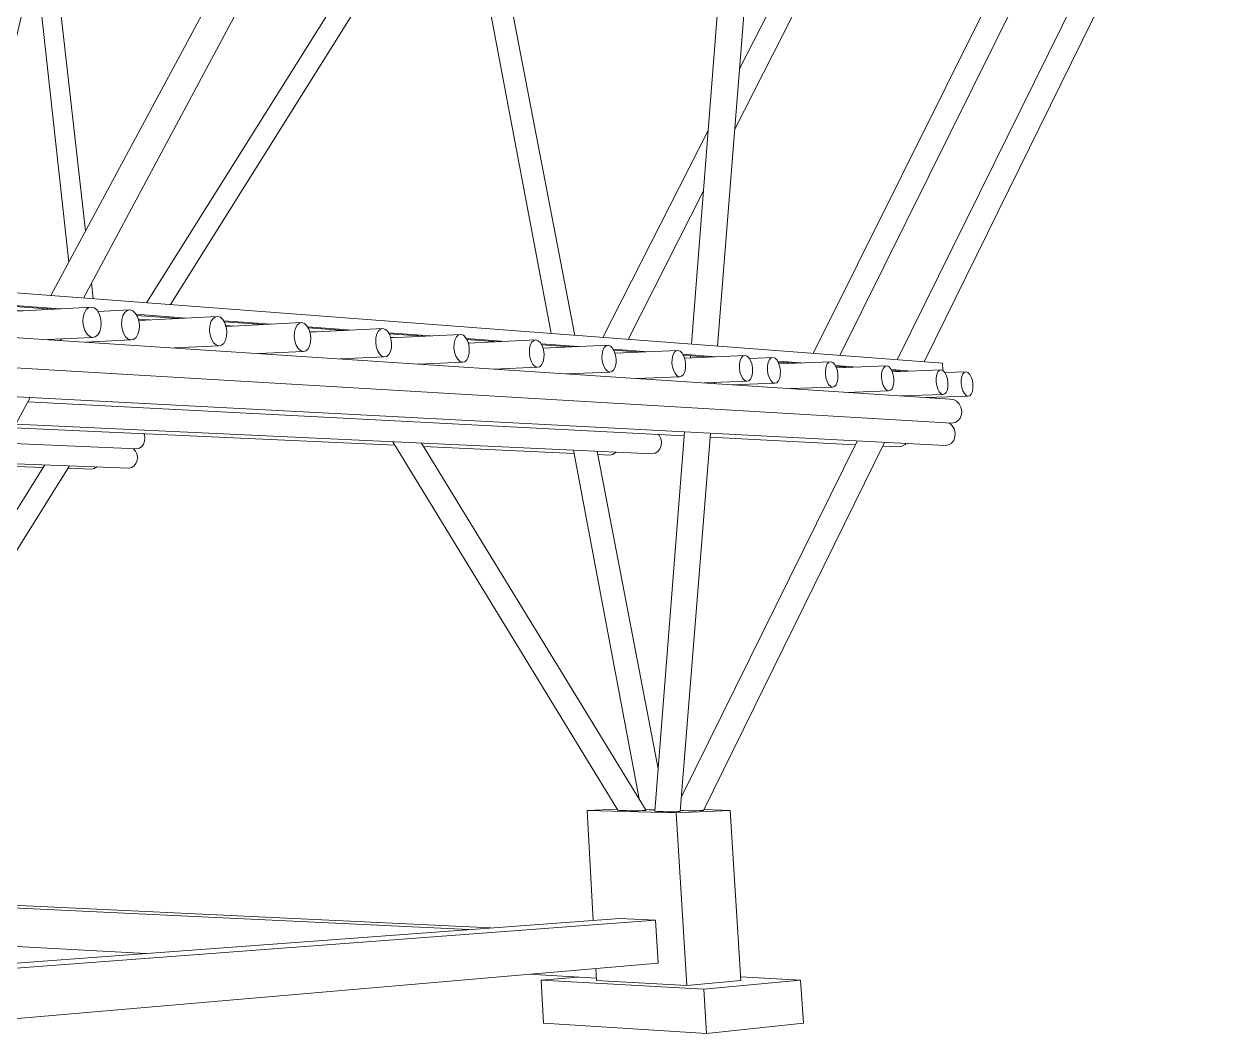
# Model space of a CAD drawing. Header units: millimetres. Extents: x -71878 to 121433, y -67383 to 83273.
# Drawn here: x -17991 to 8173, y 33404 to 55345 of the extents above; entities that cross this region are included whole.
import ezdxf

# ---------------------------------------------------------------- set-up
doc = ezdxf.new("R2010")
doc.units = ezdxf.units.MM
doc.header["$MEASUREMENT"] = 0
for name, color, linetype in [('COLUMNAS', 7, 'Continuous'), ('ENTIRADO', 7, 'Continuous'), ('Losas', 7, 'Continuous'), ('Vigas', 7, 'Continuous'), ('VIGAS DE CIMENTACION', 7, 'Continuous')]:
    doc.layers.add(name, color=color, linetype=linetype)
for name, color, linetype, lineweight in [('COLUMNAS_Pluma_Nº__1', 7, 'Continuous', 0), ('ENTIRADO_Pluma_Nº__21', 7, 'Continuous', 5), ('Losas_Pluma_Nº__1', 7, 'Continuous', 0), ('VIGAS DE CIMENTACION_Pluma_Nº__21', 7, 'Continuous', 5), ('Vigas_Pluma_Nº__21', 7, 'Continuous', 5)]:
    doc.layers.add(name, color=color, linetype=linetype, lineweight=lineweight)

# ---------------------------------------------------------------- blocks, each defined once
blk = doc.blocks.new('Elem Sección_3_3')
at = {"layer": 'COLUMNAS_Pluma_Nº__1', "linetype": 'Continuous'}
for p, q in [((30159, 9825), (30988, 11372)), ((21622, -4780), (29563, 9987)), ((22401, -4647), (29899, 9340)), ((22011, -5375), (22030, -5339)), ((13899, -20508), (21709, -5938)), ((20818, -6274), (20904, -6115)), ((13193, -20455), (20605, -6670)), ((13027, -20762), (13040, -20738)), ((13404, -21431), (13423, -21396)), ((6680, -32565), (12024, -22627)), ((7436, -32565), (12743, -22665)), ((6680, -32565), (6705, -32569)), ((6705, -32569), (6765, -32573)), ((6765, -32573), (6854, -32576)), ((6854, -32576), (6963, -32578)), ((6963, -32578), (7081, -32579)), ((7081, -32579), (7197, -32578)), ((7197, -32578), (7299, -32576)), ((7299, -32576), (7378, -32573)), ((7378, -32573), (7425, -32569)), ((7425, -32569), (7436, -32565))]:
    blk.add_line(p, q, dxfattribs=at)
blk = doc.blocks.new('Elem Sección_7_3')
at = {"layer": 'Vigas_Pluma_Nº__21', "linetype": 'Continuous'}
for p, q in [((5476, -20935), (5556, -20913)), ((5556, -20913), (32703, -22704)), ((5556, -20913), (5636, -20925)), ((5636, -20925), (5709, -20971)), ((5302, -21280), (5313, -21170)), ((5313, -21170), (5349, -21070)), ((5349, -21070), (5405, -20989)), ((5405, -20989), (5476, -20935)), ((5709, -20971), (5768, -21046)), ((5768, -21046), (5806, -21143)), ((5806, -21143), (5820, -21251)), ((5316, -21388), (5302, -21280)), ((5354, -21484), (5316, -21388)), ((5809, -21361), (5773, -21462)), ((5820, -21251), (5809, -21361)), ((5412, -21559), (5354, -21484)), ((5447, -21582), (5412, -21559)), ((5565, -21619), (5487, -21606)), ((5645, -21597), (5565, -21619)), ((5565, -21619), (32742, -23227)), ((5717, -21543), (5645, -21597)), ((5773, -21462), (5717, -21543)), ((32703, -22704), (32777, -22714)), ((32777, -22714), (32845, -22749)), ((32845, -22749), (32902, -22805)), ((32902, -22805), (32941, -22877)), ((32941, -22877), (32958, -22958)), ((32958, -22958), (32953, -23039)), ((32814, -23212), (32742, -23227)), ((32877, -23173), (32814, -23212)), ((32925, -23113), (32877, -23173)), ((32953, -23039), (32925, -23113))]:
    blk.add_line(p, q, dxfattribs=at)
blk = doc.blocks.new('Elem Sección_11_3')
at = {"layer": 'Vigas_Pluma_Nº__21', "linetype": 'Continuous'}
for p, q in [((15213, -23453), (15222, -23473)), ((15222, -23473), (15234, -23544)), ((15234, -23544), (15227, -23616)), ((12209, -23660), (15060, -23781)), ((15115, -23768), (15060, -23781)), ((15165, -23733), (15115, -23768)), ((15204, -23681), (15165, -23733)), ((15227, -23616), (15204, -23681))]:
    blk.add_line(p, q, dxfattribs=at)
blk = doc.blocks.new('Elem Sección_15_3')
at = {"layer": 'Vigas_Pluma_Nº__21', "linetype": 'Continuous'}
for p, q in [((13032, -24184), (11950, -24144)), ((14083, -24223), (13568, -24204)), ((14083, -24223), (14138, -24210)), ((14138, -24210), (14187, -24176)), ((14187, -24176), (14189, -24173))]:
    blk.add_line(p, q, dxfattribs=at)
blk = doc.blocks.new('Elem Sección_20_3')
at = {"layer": 'Vigas_Pluma_Nº__21', "linetype": 'Continuous'}
for p, q in [((26939, -23500), (12690, -22763)), ((30649, -23692), (27500, -23529)), ((31595, -23741), (31244, -23723)), ((31595, -23741), (31666, -23726)), ((31666, -23726), (31728, -23687)), ((31728, -23687), (31744, -23667))]:
    blk.add_line(p, q, dxfattribs=at)
blk = doc.blocks.new('Elem Sección_21_3')
at = {"layer": 'Vigas_Pluma_Nº__21', "linetype": 'Continuous'}
for p, q in [((26242, -23891), (12431, -23247)), ((26392, -23487), (26377, -23471)), ((26427, -23556), (26392, -23487)), ((26366, -23839), (26410, -23782)), ((26410, -23782), (26436, -23711)), ((26442, -23633), (26427, -23556)), ((26436, -23711), (26442, -23633)), ((26242, -23891), (26308, -23876)), ((26308, -23876), (26366, -23839))]:
    blk.add_line(p, q, dxfattribs=at)
blk = doc.blocks.new('Elem Sección_26_3')
at = {"layer": 'Vigas_Pluma_Nº__21', "linetype": 'Continuous'}
for p, q in [((14908, -20765), (14212, -20804)), ((14731, -20977), (14755, -20888)), ((14755, -20888), (14796, -20819)), ((14796, -20819), (14849, -20777)), ((14849, -20777), (14908, -20765)), ((14908, -20765), (14969, -20786)), ((14969, -20786), (15025, -20836)), ((15025, -20836), (15070, -20911)), ((15070, -20911), (15101, -21004)), ((14725, -21078), (14731, -20977)), ((14738, -21180), (14725, -21078)), ((14768, -21273), (14738, -21180)), ((15101, -21004), (15114, -21105)), ((15114, -21105), (15108, -21205)), ((14931, -21418), (13955, -21467)), ((14814, -21348), (14768, -21273)), ((14870, -21398), (14814, -21348)), ((14931, -21418), (14870, -21398)), ((14990, -21406), (14931, -21418)), ((15043, -21364), (14990, -21406)), ((15083, -21294), (15043, -21364)), ((15108, -21205), (15083, -21294)), ((-2707, -22298), (-4625, -22394))]:
    blk.add_line(p, q, dxfattribs=at)
blk = doc.blocks.new('Elem Sección_27_3')
at = {"layer": 'Vigas_Pluma_Nº__21', "linetype": 'Continuous'}
for p, q in [((14076, -20704), (12453, -20795)), ((13888, -21019), (13895, -20918)), ((13895, -20918), (13920, -20828)), ((13920, -20828), (13962, -20758)), ((13962, -20758), (14016, -20715)), ((14016, -20715), (14076, -20704)), ((14076, -20704), (14138, -20724)), ((14138, -20724), (14195, -20775)), ((14195, -20775), (14241, -20851)), ((14241, -20851), (14272, -20945)), ((13901, -21121), (13888, -21019)), ((13933, -21215), (13901, -21121)), ((14278, -21148), (14253, -21237)), ((14272, -20945), (14285, -21047)), ((14285, -21047), (14278, -21148)), ((14098, -21362), (13120, -21412)), ((13979, -21291), (13933, -21215)), ((14036, -21342), (13979, -21291)), ((14098, -21362), (14036, -21342)), ((14158, -21350), (14098, -21362)), ((14212, -21307), (14158, -21350)), ((14253, -21237), (14212, -21307))]:
    blk.add_line(p, q, dxfattribs=at)
blk = doc.blocks.new('Elem Sección_28_3')
at = {"layer": 'Vigas_Pluma_Nº__21', "linetype": 'Continuous'}
for p, q in [((28260, -21754), (26941, -21811)), ((28135, -22025), (28136, -21938)), ((28136, -21938), (28152, -21862)), ((28152, -21862), (28179, -21802)), ((28179, -21802), (28217, -21765)), ((28217, -21765), (28260, -21754)), ((28260, -21754), (28305, -21771)), ((28305, -21771), (28348, -21814)), ((28348, -21814), (28384, -21878)), ((28384, -21878), (28409, -21958)), ((28409, -21958), (28422, -22045)), ((28147, -22112), (28135, -22025)), ((28173, -22192), (28147, -22112)), ((28209, -22257), (28173, -22192)), ((28405, -22208), (28377, -22268)), ((28420, -22131), (28405, -22208)), ((28422, -22045), (28420, -22131)), ((28297, -22316), (27370, -22352)), ((28251, -22299), (28209, -22257)), ((28297, -22316), (28251, -22299)), ((28340, -22305), (28297, -22316)), ((28377, -22268), (28340, -22305))]:
    blk.add_line(p, q, dxfattribs=at)
blk = doc.blocks.new('Elem Sección_29_3')
at = {"layer": 'Vigas_Pluma_Nº__21', "linetype": 'Continuous'}
for p, q in [((28864, -21799), (28352, -21821)), ((28742, -21982), (28757, -21906)), ((28757, -21906), (28784, -21846)), ((28784, -21846), (28821, -21809)), ((28821, -21809), (28864, -21799)), ((28864, -21799), (28909, -21816)), ((28909, -21816), (28951, -21858)), ((28951, -21858), (28986, -21922)), ((28986, -21922), (29011, -22001)), ((28741, -22068), (28742, -21982)), ((28753, -22154), (28741, -22068)), ((28779, -22234), (28753, -22154)), ((28814, -22298), (28779, -22234)), ((29022, -22173), (29008, -22249)), ((29011, -22001), (29024, -22088)), ((29024, -22088), (29022, -22173)), ((28901, -22357), (27978, -22392)), ((28856, -22340), (28814, -22298)), ((28901, -22357), (28856, -22340)), ((28944, -22346), (28901, -22357)), ((28980, -22309), (28944, -22346)), ((29008, -22249), (28980, -22309))]:
    blk.add_line(p, q, dxfattribs=at)
blk = doc.blocks.new('Elem Sección_30_3')
at = {"layer": 'Vigas_Pluma_Nº__21', "linetype": 'Continuous'}
for p, q in [((33054, -22109), (32592, -22127)), ((32947, -22283), (32959, -22211)), ((32959, -22211), (32983, -22154)), ((32983, -22154), (33016, -22119)), ((33016, -22119), (33054, -22109)), ((33054, -22109), (33094, -22125)), ((33094, -22125), (33133, -22165)), ((33133, -22165), (33165, -22226)), ((33165, -22226), (33189, -22301)), ((32947, -22365), (32947, -22283)), ((32959, -22447), (32947, -22365)), ((32983, -22522), (32959, -22447)), ((33189, -22301), (33201, -22383)), ((33201, -22464), (33189, -22536)), ((33201, -22383), (33201, -22464)), ((33094, -22638), (32193, -22670)), ((33016, -22583), (32983, -22522)), ((33054, -22623), (33016, -22583)), ((33094, -22638), (33054, -22623)), ((33132, -22628), (33094, -22638)), ((33165, -22593), (33132, -22628)), ((33189, -22536), (33165, -22593))]:
    blk.add_line(p, q, dxfattribs=at)
blk = doc.blocks.new('Elem Sección_31_3')
at = {"layer": 'Vigas_Pluma_Nº__21', "linetype": 'Continuous'}
for p, q in [((32512, -22069), (31452, -22111)), ((32403, -22244), (32416, -22171)), ((32416, -22171), (32440, -22114)), ((32440, -22114), (32473, -22079)), ((32473, -22079), (32512, -22069)), ((32512, -22069), (32552, -22085)), ((32552, -22085), (32591, -22126)), ((32591, -22126), (32624, -22186)), ((32624, -22186), (32648, -22262)), ((32402, -22326), (32403, -22244)), ((32415, -22409), (32402, -22326)), ((32439, -22485), (32415, -22409)), ((32472, -22546), (32439, -22485)), ((32647, -22499), (32623, -22556)), ((32660, -22426), (32647, -22499)), ((32648, -22262), (32660, -22344)), ((32660, -22344), (32660, -22426)), ((32551, -22602), (31647, -22634)), ((32511, -22586), (32472, -22546)), ((32551, -22602), (32511, -22586)), ((32590, -22591), (32551, -22602)), ((32623, -22556), (32590, -22591))]:
    blk.add_line(p, q, dxfattribs=at)
blk = doc.blocks.new('Elem Sección_107_3')
at = {"layer": 'Vigas_Pluma_Nº__21', "linetype": 'Continuous'}
for p, q in [((28991, -21938), (30118, -21892)), ((30041, -21938), (30015, -21997)), ((30076, -21902), (30041, -21938)), ((30118, -21892), (30076, -21902)), ((30161, -21908), (30118, -21892)), ((30202, -21950), (30161, -21908)), ((30236, -22013), (30202, -21950)), ((30000, -22072), (29999, -22157)), ((29999, -22157), (30012, -22242)), ((30015, -21997), (30000, -22072)), ((30261, -22091), (30236, -22013)), ((30273, -22176), (30261, -22091)), ((30273, -22260), (30273, -22176)), ((29238, -22475), (30156, -22441)), ((30012, -22242), (30037, -22320)), ((30037, -22320), (30071, -22383)), ((30071, -22383), (30112, -22425)), ((30112, -22425), (30156, -22441)), ((30156, -22441), (30197, -22430)), ((30197, -22430), (30233, -22394)), ((30233, -22394), (30259, -22335)), ((30259, -22335), (30273, -22260))]:
    blk.add_line(p, q, dxfattribs=at)
blk = doc.blocks.new('Elem Sección_108_3')
at = {"layer": 'Vigas_Pluma_Nº__21', "linetype": 'Continuous'}
for p, q in [((30240, -22026), (31333, -21982)), ((31220, -22159), (31219, -22243)), ((31233, -22085), (31220, -22159)), ((31259, -22028), (31233, -22085)), ((31293, -21992), (31259, -22028)), ((31333, -21982), (31293, -21992)), ((31375, -21998), (31333, -21982)), ((31415, -22039), (31375, -21998)), ((31448, -22101), (31415, -22039)), ((31473, -22178), (31448, -22101)), ((31485, -22261), (31473, -22178)), ((31219, -22243), (31232, -22327)), ((31232, -22327), (31256, -22404)), ((31256, -22404), (31290, -22466)), ((31290, -22466), (31330, -22507)), ((31412, -22512), (31446, -22476)), ((31446, -22476), (31471, -22418)), ((31471, -22418), (31485, -22344)), ((31485, -22344), (31485, -22261)), ((30461, -22556), (31372, -22523)), ((31330, -22507), (31372, -22523)), ((31372, -22523), (31412, -22512))]:
    blk.add_line(p, q, dxfattribs=at)
blk = doc.blocks.new('Elem Sección_109_3')
at = {"layer": 'Vigas_Pluma_Nº__21', "linetype": 'Continuous'}
for p, q in [((15099, -20998), (16813, -20907)), ((16756, -20918), (16705, -20959)), ((16813, -20907), (16756, -20918)), ((16871, -20926), (16813, -20907)), ((16925, -20976), (16871, -20926)), ((16643, -21115), (16638, -21213)), ((16666, -21027), (16643, -21115)), ((16705, -20959), (16666, -21027)), ((16969, -21049), (16925, -20976)), ((16999, -21140), (16969, -21049)), ((17012, -21239), (16999, -21140)), ((16638, -21213), (16651, -21313)), ((16651, -21313), (16681, -21404)), ((16681, -21404), (16725, -21478)), ((16945, -21493), (16983, -21425)), ((16983, -21425), (17006, -21337)), ((17006, -21337), (17012, -21239)), ((15867, -21593), (16837, -21546)), ((16725, -21478), (16779, -21527)), ((16779, -21527), (16837, -21546)), ((16837, -21546), (16895, -21535)), ((16895, -21535), (16945, -21493))]:
    blk.add_line(p, q, dxfattribs=at)
blk = doc.blocks.new('Elem Sección_110_3')
at = {"layer": 'Vigas_Pluma_Nº__21', "linetype": 'Continuous'}
for p, q in [((16994, -21127), (18642, -21042)), ((18502, -21161), (18480, -21246)), ((18539, -21094), (18502, -21161)), ((18587, -21053), (18539, -21094)), ((18642, -21042), (18587, -21053)), ((18698, -21061), (18642, -21042)), ((18750, -21110), (18698, -21061)), ((18792, -21182), (18750, -21110)), ((18822, -21271), (18792, -21182)), ((18480, -21246), (18475, -21343)), ((18475, -21343), (18488, -21440)), ((18488, -21440), (18518, -21530)), ((18835, -21368), (18822, -21271)), ((18830, -21464), (18835, -21368)), ((17704, -21714), (18669, -21669)), ((18518, -21530), (18560, -21602)), ((18560, -21602), (18613, -21650)), ((18613, -21650), (18669, -21669)), ((18669, -21669), (18724, -21658)), ((18724, -21658), (18772, -21617)), ((18772, -21617), (18808, -21550)), ((18808, -21550), (18830, -21464))]:
    blk.add_line(p, q, dxfattribs=at)
blk = doc.blocks.new('Elem Sección_111_3')
at = {"layer": 'Vigas_Pluma_Nº__21', "linetype": 'Continuous'}
for p, q in [((18815, -21251), (20400, -21172)), ((20348, -21183), (20301, -21223)), ((20400, -21172), (20348, -21183)), ((20454, -21191), (20400, -21172)), ((20504, -21238), (20454, -21191)), ((20246, -21373), (20242, -21467)), ((20266, -21289), (20246, -21373)), ((20301, -21223), (20266, -21289)), ((20546, -21309), (20504, -21238)), ((20574, -21396), (20546, -21309)), ((20587, -21492), (20574, -21396)), ((20242, -21467), (20254, -21563)), ((20254, -21563), (20283, -21651)), ((20283, -21651), (20325, -21722)), ((20528, -21736), (20563, -21670)), ((20563, -21670), (20583, -21586)), ((20583, -21586), (20587, -21492)), ((19470, -21831), (20429, -21788)), ((20325, -21722), (20375, -21769)), ((20375, -21769), (20429, -21788)), ((20429, -21788), (20482, -21776)), ((20482, -21776), (20528, -21736))]:
    blk.add_line(p, q, dxfattribs=at)
blk = doc.blocks.new('Elem Sección_112_3')
at = {"layer": 'Vigas_Pluma_Nº__21', "linetype": 'Continuous'}
for p, q in [((20566, -21371), (22092, -21297)), ((21963, -21412), (21944, -21495)), ((21997, -21348), (21963, -21412)), ((22041, -21308), (21997, -21348)), ((22092, -21297), (22041, -21308)), ((22144, -21316), (22092, -21297)), ((22192, -21362), (22144, -21316)), ((22232, -21432), (22192, -21362)), ((22260, -21517), (22232, -21432)), ((21944, -21495), (21940, -21587)), ((21940, -21587), (21953, -21681)), ((21953, -21681), (21981, -21767)), ((22250, -21786), (22269, -21703)), ((22273, -21611), (22260, -21517)), ((22269, -21703), (22273, -21611)), ((21170, -21943), (22122, -21901)), ((21981, -21767), (22022, -21837)), ((22022, -21837), (22070, -21883)), ((22070, -21883), (22122, -21901)), ((22122, -21901), (22173, -21890)), ((22173, -21890), (22217, -21850)), ((22217, -21850), (22250, -21786))]:
    blk.add_line(p, q, dxfattribs=at)
blk = doc.blocks.new('Elem Sección_113_3')
at = {"layer": 'Vigas_Pluma_Nº__21', "linetype": 'Continuous'}
for p, q in [((22250, -21487), (23720, -21418)), ((23671, -21429), (23629, -21468)), ((23720, -21418), (23671, -21429)), ((23770, -21436), (23720, -21418)), ((23817, -21482), (23770, -21436)), ((23579, -21612), (23576, -21703)), ((23576, -21703), (23589, -21795)), ((23597, -21531), (23579, -21612)), ((23629, -21468), (23597, -21531)), ((23856, -21549), (23817, -21482)), ((23883, -21634), (23856, -21549)), ((23896, -21726), (23883, -21634)), ((23589, -21795), (23616, -21880)), ((23616, -21880), (23655, -21948)), ((23655, -21948), (23702, -21993)), ((23801, -22000), (23843, -21961)), ((23843, -21961), (23875, -21897)), ((23875, -21897), (23893, -21816)), ((23893, -21816), (23896, -21726)), ((22806, -22051), (23752, -22011)), ((23702, -21993), (23752, -22011)), ((23752, -22011), (23801, -22000))]:
    blk.add_line(p, q, dxfattribs=at)
blk = doc.blocks.new('Elem Sección_114_3')
at = {"layer": 'Vigas_Pluma_Nº__21', "linetype": 'Continuous'}
for p, q in [((23872, -21598), (25289, -21534)), ((25171, -21645), (25154, -21725)), ((25201, -21583), (25171, -21645)), ((25242, -21545), (25201, -21583)), ((25289, -21534), (25242, -21545)), ((25337, -21552), (25289, -21534)), ((25383, -21596), (25337, -21552)), ((25420, -21663), (25383, -21596)), ((25447, -21746), (25420, -21663)), ((25154, -21725), (25151, -21814)), ((25151, -21814), (25164, -21905)), ((25164, -21905), (25191, -21988)), ((25440, -22005), (25457, -21925)), ((25460, -21836), (25447, -21746)), ((25457, -21925), (25460, -21836)), ((24383, -22155), (25323, -22116)), ((25191, -21988), (25229, -22054)), ((25229, -22054), (25274, -22099)), ((25274, -22099), (25323, -22116)), ((25323, -22116), (25369, -22105)), ((25369, -22105), (25410, -22067)), ((25410, -22067), (25440, -22005))]:
    blk.add_line(p, q, dxfattribs=at)
blk = doc.blocks.new('Elem Sección_115_3')
at = {"layer": 'Vigas_Pluma_Nº__21', "linetype": 'Continuous'}
for p, q in [((25434, -21706), (26801, -21646)), ((26717, -21694), (26688, -21755)), ((26756, -21657), (26717, -21694)), ((26801, -21646), (26756, -21657)), ((26848, -21664), (26801, -21646)), ((26892, -21707), (26848, -21664)), ((26929, -21773), (26892, -21707)), ((26672, -21833), (26670, -21921)), ((26670, -21921), (26683, -22010)), ((26688, -21755), (26672, -21833)), ((26955, -21854), (26929, -21773)), ((26967, -21942), (26955, -21854)), ((26965, -22030), (26967, -21942)), ((25903, -22255), (26836, -22218)), ((26683, -22010), (26709, -22092)), ((26709, -22092), (26745, -22157)), ((26745, -22157), (26790, -22201)), ((26790, -22201), (26836, -22218)), ((26836, -22218), (26881, -22207)), ((26881, -22207), (26920, -22169)), ((26920, -22169), (26949, -22108)), ((26949, -22108), (26965, -22030))]:
    blk.add_line(p, q, dxfattribs=at)
blk = doc.blocks.new('Elem Sección_118_3')
at = {"layer": 'ENTIRADO_Pluma_Nº__21', "linetype": 'Continuous'}
for p, q in [((5550, -20014), (5720, -20002)), ((5554, -20303), (5550, -20014)), ((5720, -20002), (6272, -20044)), ((5720, -20002), (5724, -20292)), ((5724, -20292), (5554, -20303)), ((5554, -20303), (5781, -20319)), ((5724, -20292), (5952, -20308)), ((8608, -20500), (8873, -20519)), ((8616, -20523), (8703, -20529)), ((10565, -20641), (10767, -20655)), ((10573, -20663), (10598, -20665)), ((12447, -20776), (12592, -20787)), ((15089, -20967), (15339, -20985)), ((15096, -20988), (15172, -20994)), ((16987, -21104), (17176, -21117)), ((16994, -21125), (17010, -21126)), ((18810, -21235), (18943, -21245)), ((20563, -21361), (20644, -21367)), ((22249, -21483), (22282, -21485))]:
    blk.add_line(p, q, dxfattribs=at)
blk = doc.blocks.new('Elem Sección_152_3')
at = {"layer": 'ENTIRADO_Pluma_Nº__21', "linetype": 'Continuous'}
for p, q in [((6362, -19960), (6534, -19949)), ((6366, -20251), (6362, -19960)), ((6534, -19949), (32538, -21924)), ((6534, -19949), (6539, -20240)), ((6539, -20240), (6366, -20251)), ((6366, -20251), (6593, -20268)), ((6539, -20240), (6766, -20257)), ((7607, -20318), (7718, -20327)), ((8555, -20388), (9684, -20470)), ((8571, -20412), (9512, -20481)), ((10514, -20531), (11575, -20609)), ((10528, -20555), (11404, -20619)), ((12397, -20669), (13396, -20742)), ((12412, -20692), (13225, -20751)), ((14210, -20801), (14230, -20803)), ((15040, -20862), (16138, -20942)), ((15054, -20885), (15968, -20951)), ((16940, -21001), (17971, -21076)), ((16953, -21023), (17802, -21085)), ((18765, -21135), (19733, -21205)), ((18777, -21156), (19566, -21214)), ((20519, -21263), (21429, -21329)), ((20531, -21284), (21262, -21337)), ((22206, -21386), (23062, -21449)), ((22218, -21407), (22896, -21457)), ((23831, -21505), (24635, -21564)), ((23842, -21525), (24471, -21571)), ((25396, -21620), (26152, -21675)), ((25407, -21640), (25989, -21682)), ((26905, -21730), (27616, -21782)), ((26916, -21750), (27454, -21789)), ((28963, -21880), (29480, -21918)), ((28973, -21900), (29319, -21925)), ((30214, -21972), (30699, -22007)), ((32538, -21924), (32550, -22084)), ((30224, -21991), (30540, -22014)), ((31426, -22061), (31882, -22094)), ((31437, -22079), (31724, -22100))]:
    blk.add_line(p, q, dxfattribs=at)
blk = doc.blocks.new('Elem Sección_160_3')
at = {"layer": 'COLUMNAS_Pluma_Nº__1', "linetype": 'Continuous'}
for p, q in [((22063, -10733), (22069, -10720)), ((22069, -10720), (22096, -10708)), ((22096, -10708), (22143, -10697)), ((22143, -10697), (22204, -10688)), ((22204, -10688), (22274, -10683)), ((22274, -10683), (22345, -10681)), ((22345, -10681), (22412, -10683)), ((22412, -10683), (22466, -10689)), ((22466, -10689), (22504, -10698)), ((22504, -10698), (22520, -10709)), ((22580, -11019), (22520, -10709)), ((22128, -11075), (22063, -10733)), ((24053, -21280), (22269, -11823)), ((24563, -21319), (22752, -11910)), ((25959, -31381), (24531, -23811)), ((26374, -30725), (25048, -23835)), ((26101, -31612), (26104, -31613)), ((26104, -31613), (26179, -31615)), ((26179, -31615), (26262, -31616)), ((26262, -31616), (26305, -31617))]:
    blk.add_line(p, q, dxfattribs=at)
blk = doc.blocks.new('Elem Sección_161_3')
at = {"layer": 'COLUMNAS_Pluma_Nº__1', "linetype": 'Continuous'}
for p, q in [((20613, -23628), (25496, -31625)), ((21233, -23657), (26113, -31631)), ((25500, -31628), (25496, -31625)), ((25534, -31631), (25500, -31628)), ((25595, -31634), (25534, -31631)), ((25676, -31636), (25595, -31634)), ((25770, -31637), (25676, -31636)), ((25867, -31637), (25770, -31637)), ((25958, -31637), (25867, -31637)), ((26034, -31635), (25958, -31637)), ((26087, -31633), (26034, -31635)), ((26113, -31631), (26087, -31633))]:
    blk.add_line(p, q, dxfattribs=at)
blk = doc.blocks.new('Elem Sección_162_3')
at = {"layer": 'COLUMNAS_Pluma_Nº__1', "linetype": 'Continuous'}
for p, q in [((37837, -9125), (38176, -8439)), ((38176, -8439), (38189, -8425)), ((38189, -8425), (38230, -8412)), ((38230, -8412), (38295, -8399)), ((38295, -8399), (38378, -8390)), ((38378, -8390), (38471, -8384)), ((38465, -9047), (38777, -8412)), ((38471, -8384), (38565, -8382)), ((38565, -8382), (38649, -8384)), ((38649, -8384), (38717, -8390)), ((38717, -8390), (38761, -8400)), ((38761, -8400), (38777, -8412)), ((32144, -21894), (38000, -9992)), ((37292, -10231), (37326, -10161)), ((31558, -21850), (37100, -10618)), ((31441, -22088), (31445, -22080)), ((31776, -22643), (31782, -22629)), ((26877, -31337), (30689, -23612)), ((27353, -31631), (31283, -23643)), ((26853, -31634), (26918, -31635)), ((26918, -31635), (27012, -31637)), ((27012, -31637), (27110, -31637)), ((27110, -31637), (27201, -31637)), ((27201, -31637), (27276, -31635)), ((27276, -31635), (27329, -31633)), ((27329, -31633), (27353, -31631))]:
    blk.add_line(p, q, dxfattribs=at)
blk = doc.blocks.new('Elem Sección_163_3')
at = {"layer": 'COLUMNAS_Pluma_Nº__1', "linetype": 'Continuous'}
for p, q in [((29919, 12020), (30016, 12038)), ((30016, 12038), (30113, 12044)), ((30113, 12044), (30200, 12037)), ((30200, 12037), (30269, 12019)), ((29556, 9975), (29705, 11883)), ((29705, 11883), (29720, 11921)), ((29720, 11921), (29764, 11959)), ((29764, 11959), (29833, 11993)), ((29833, 11993), (29919, 12020)), ((30196, 10284), (30329, 11958)), ((30269, 12019), (30314, 11992)), ((30314, 11992), (30329, 11958)), ((28856, -6513), (30160, 9836)), ((28260, -6603), (29440, 8483)), ((28808, -7116), (28810, -7097)), ((27657, -21554), (28762, -7693)), ((28149, -8026), (28158, -7912)), ((27095, -21511), (28114, -8477)), ((27072, -21805), (27075, -21761)), ((27592, -22367), (27594, -22343)), ((26302, -31646), (26946, -23414)), ((26852, -31653), (27506, -23444)), ((26302, -31646), (26312, -31650)), ((26312, -31650), (26349, -31653)), ((26349, -31653), (26407, -31656)), ((26407, -31656), (26482, -31658)), ((26482, -31658), (26567, -31660)), ((26731, -31660), (26794, -31658)), ((26794, -31658), (26836, -31656)), ((26836, -31656), (26852, -31653)), ((26567, -31660), (26653, -31660)), ((26653, -31660), (26731, -31660))]:
    blk.add_line(p, q, dxfattribs=at)
blk = doc.blocks.new('Elem Sección_164_3')
at = {"layer": 'COLUMNAS_Pluma_Nº__1', "linetype": 'Continuous'}
for p, q in [((24829, -31630), (25481, -31601)), ((26765, -31685), (24829, -31630)), ((24829, -31630), (24962, -34018)), ((27931, -31630), (26765, -31685)), ((27362, -31614), (27931, -31630)), ((27931, -31630), (28162, -35321)), ((26765, -31685), (26990, -35430)), ((25020, -35063), (25035, -35323)), ((28162, -35321), (26990, -35430)), ((26990, -35430), (25035, -35323))]:
    blk.add_line(p, q, dxfattribs=at)
blk = doc.blocks.new('Elem Sección_223_3')
at = {"layer": 'COLUMNAS_Pluma_Nº__1', "linetype": 'Continuous'}
for p, q in [((31197, -9683), (31273, -9674)), ((31273, -9674), (31360, -9668)), ((31360, -9668), (31448, -9667)), ((31448, -9667), (31530, -9669)), ((31530, -9669), (31597, -9674)), ((31597, -9674), (31643, -9683)), ((30964, -9978), (31097, -9717)), ((31097, -9717), (31105, -9705)), ((31105, -9705), (31139, -9693)), ((31139, -9693), (31197, -9683)), ((31555, -9905), (31662, -9694)), ((31643, -9683), (31662, -9694)), ((28032, -16846), (31294, -10420)), ((28137, -15535), (30704, -10491)), ((25171, -21365), (27457, -16870)), ((25718, -21406), (27355, -18181))]:
    blk.add_line(p, q, dxfattribs=at)
blk = doc.blocks.new('Elem Sección_224_3')
at = {"layer": 'COLUMNAS_Pluma_Nº__1', "linetype": 'Continuous'}
for p, q in [((36394, -9044), (36339, -9045)), ((36478, -9046), (36394, -9044)), ((36546, -9052), (36478, -9046)), ((36590, -9061), (36546, -9052)), ((36608, -9073), (36590, -9061)), ((36608, -9073), (36590, -9109)), ((35438, -10260), (29737, -21712)), ((35958, -10383), (30312, -21755))]:
    blk.add_line(p, q, dxfattribs=at)
blk = doc.blocks.new('Elem Sección_225_3')
at = {"layer": 'COLUMNAS_Pluma_Nº__1', "linetype": 'Continuous'}
for p, q in [((12716, -11748), (12423, -12280)), ((12800, -11688), (12796, -11688)), ((12806, -11687), (12800, -11688)), ((12858, -11681), (12816, -11686)), ((12929, -11677), (12858, -11681)), ((13004, -11675), (12929, -11677)), ((13077, -11677), (13004, -11675)), ((13140, -11681), (13077, -11677)), ((13188, -11688), (13140, -11681)), ((13218, -11706), (13141, -11846)), ((13214, -11696), (13188, -11688)), ((13218, -11706), (13214, -11696)), ((11769, -13471), (8138, -20071)), ((12214, -13536), (8607, -20106))]:
    blk.add_line(p, q, dxfattribs=at)
blk = doc.blocks.new('Elem Sección_226_3')
at = {"layer": 'COLUMNAS_Pluma_Nº__1', "linetype": 'Continuous'}
for p, q in [((12702, -11714), (12721, -11704)), ((12703, -11725), (12702, -11714)), ((12707, -11763), (12703, -11725)), ((12721, -11704), (12759, -11694)), ((12759, -11694), (12797, -11688)), ((12806, -11687), (12811, -11686)), ((12811, -11686), (12816, -11686)), ((13170, -12187), (13129, -11827)), ((13947, -19052), (13217, -12603)), ((12880, -13336), (12880, -13336)), ((13582, -19731), (12889, -13417)), ((14114, -20525), (14075, -20180))]:
    blk.add_line(p, q, dxfattribs=at)
blk = doc.blocks.new('Elem Sección_262_3')
at = {"layer": 'Vigas_Pluma_Nº__21', "linetype": 'Continuous'}
for p, q in [((5219, -21645), (5163, -21726)), ((5290, -21591), (5219, -21645)), ((5370, -21569), (5290, -21591)), ((5447, -21582), (5370, -21569)), ((5433, -21573), (5370, -21569)), ((5523, -21629), (5487, -21606)), ((5581, -21704), (5523, -21629)), ((5619, -21801), (5581, -21704)), ((5127, -21826), (5116, -21935)), ((5116, -21935), (5130, -22044)), ((5163, -21726), (5127, -21826)), ((5634, -21910), (5619, -21801)), ((5622, -22020), (5634, -21910)), ((5130, -22044), (5168, -22141)), ((5168, -22141), (5226, -22216)), ((5226, -22216), (5298, -22263)), ((5458, -22255), (5530, -22202)), ((5530, -22202), (5587, -22120)), ((5587, -22120), (5622, -22020)), ((5298, -22263), (5379, -22276)), ((5379, -22276), (5458, -22255)), ((32601, -23713), (5379, -22276)), ((32704, -23234), (32684, -23224)), ((32761, -23291), (32704, -23234)), ((32800, -23363), (32761, -23291)), ((32784, -23599), (32812, -23525)), ((32817, -23443), (32800, -23363)), ((32812, -23525), (32817, -23443)), ((32601, -23713), (32673, -23698)), ((32673, -23698), (32736, -23659)), ((32736, -23659), (32784, -23599))]:
    blk.add_line(p, q, dxfattribs=at)
blk = doc.blocks.new('Elem Sección_263_3')
at = {"layer": 'Vigas_Pluma_Nº__21', "linetype": 'Continuous'}
for p, q in [((20659, -23703), (12389, -23324)), ((24544, -23881), (21278, -23731)), ((25323, -23916), (25061, -23904)), ((25323, -23916), (25388, -23902)), ((25388, -23902), (25445, -23865)), ((25445, -23865), (25454, -23854))]:
    blk.add_line(p, q, dxfattribs=at)
blk = doc.blocks.new('Elem Sección_264_3')
at = {"layer": 'Vigas_Pluma_Nº__21', "linetype": 'Continuous'}
for p, q in [((14989, -23780), (14984, -23777)), ((15031, -23830), (14989, -23780)), ((15059, -23893), (15031, -23830)), ((15040, -24101), (15063, -24036)), ((15070, -23964), (15059, -23893)), ((15063, -24036), (15070, -23964)), ((14896, -24200), (11979, -24090)), ((14896, -24200), (14952, -24187)), ((14952, -24187), (15001, -24153)), ((15001, -24153), (15040, -24101))]:
    blk.add_line(p, q, dxfattribs=at)
blk = doc.blocks.new('Elem Sección_273_3')
at = {"layer": 'COLUMNAS_Pluma_Nº__1', "linetype": 'Continuous'}
for p, q in [((21189, -11158), (21377, -10858)), ((21857, -10757), (21860, -10757)), ((21860, -10757), (21917, -10763)), ((21880, -10913), (21962, -10782)), ((21917, -10763), (21952, -10772)), ((21952, -10772), (21962, -10782)), ((20824, -11741), (20868, -11671)), ((15789, -20652), (21229, -11954)), ((15269, -20612), (20589, -12116)), ((8688, -31121), (13065, -24131)), ((9240, -31124), (13600, -24151)), ((8688, -31121), (8697, -31123)), ((8697, -31123), (8732, -31126)), ((8732, -31126), (8790, -31127)), ((8790, -31127), (8865, -31129)), ((8865, -31129), (8950, -31129)), ((8950, -31129), (9036, -31129)), ((9036, -31129), (9115, -31129)), ((9115, -31129), (9179, -31127)), ((9179, -31127), (9222, -31126)), ((9222, -31126), (9240, -31124))]:
    blk.add_line(p, q, dxfattribs=at)
blk = doc.blocks.new('Elem Sección_274_3')
at = {"layer": 'COLUMNAS_Pluma_Nº__1', "linetype": 'Continuous'}
for p, q in [((12752, -11694), (12751, -11696)), ((12778, -11685), (12752, -11694)), ((12822, -11677), (12778, -11685)), ((12880, -11672), (12822, -11677)), ((12946, -11669), (12880, -11672)), ((13013, -11670), (12946, -11669)), ((13075, -11673), (13013, -11670)), ((13126, -11679), (13075, -11673)), ((13132, -11681), (13126, -11679)), ((13144, -11833), (13135, -11874)), ((12353, -13382), (10738, -20268)), ((12770, -13444), (11177, -20302)), ((9797, -24282), (9048, -27476)), ((10249, -24298), (9582, -27168)), ((9012, -29625), (8666, -31112)), ((8606, -31116), (8576, -31117)), ((8647, -31115), (8606, -31116)), ((8666, -31112), (8647, -31115))]:
    blk.add_line(p, q, dxfattribs=at)
blk = doc.blocks.new('Elem Sección_279_3')
at = {"layer": 'Losas_Pluma_Nº__1', "linetype": 'Continuous'}
for p, q in [((23835, -35319), (24634, -35248)), ((27362, -35514), (23835, -35319)), ((23835, -35319), (23885, -36251)), ((29461, -35316), (27362, -35514)), ((28157, -35247), (29461, -35316)), ((29461, -35316), (29522, -36248)), ((27362, -35514), (27420, -36471)), ((27420, -36471), (23885, -36251)), ((29522, -36248), (27420, -36471))]:
    blk.add_line(p, q, dxfattribs=at)
blk = doc.blocks.new('Elem Sección_281_3')
at = {"layer": 'VIGAS DE CIMENTACION_Pluma_Nº__21', "linetype": 'Continuous'}
for p, q in [((8331, -35248), (25537, -33975)), ((8333, -35361), (26316, -34010)), ((25537, -33975), (26316, -34010)), ((26316, -34010), (26371, -34946)), ((8354, -36504), (26371, -34946))]:
    blk.add_line(p, q, dxfattribs=at)
blk = doc.blocks.new('Elem Sección_284_3')
at = {"layer": 'VIGAS DE CIMENTACION_Pluma_Nº__21', "linetype": 'Continuous'}
for p, q in [((9314, -33544), (8817, -33573)), ((8817, -33573), (22262, -34217)), ((8817, -33573), (8833, -34385)), ((9314, -33544), (22741, -34182)), ((8833, -34385), (15256, -34736)), ((23559, -35189), (25032, -35270))]:
    blk.add_line(p, q, dxfattribs=at)

msp = doc.modelspace()

# ---------------------------------------------------------------- block references
at = {"layer": 'COLUMNAS', "lineweight": 0}
for name in ['Elem Sección_163_3', 'Elem Sección_3_3', 'Elem Sección_162_3', 'Elem Sección_224_3', 'Elem Sección_223_3', 'Elem Sección_273_3', 'Elem Sección_160_3', 'Elem Sección_225_3', 'Elem Sección_274_3', 'Elem Sección_226_3', 'Elem Sección_161_3', 'Elem Sección_164_3']:
    msp.add_blockref(name, (-30603.929, 69907.695), dxfattribs=at)
at = {"layer": 'ENTIRADO', "lineweight": 0}
for name in ['Elem Sección_118_3', 'Elem Sección_152_3']:
    msp.add_blockref(name, (-30603.929, 69907.695), dxfattribs=at)
at = {"layer": 'Losas', "lineweight": 0}
msp.add_blockref('Elem Sección_279_3', (-30603.929, 69907.695), dxfattribs=at)
at = {"layer": 'Vigas', "lineweight": 0}
for name in ['Elem Sección_27_3', 'Elem Sección_26_3', 'Elem Sección_7_3', 'Elem Sección_109_3', 'Elem Sección_110_3', 'Elem Sección_111_3', 'Elem Sección_112_3', 'Elem Sección_113_3', 'Elem Sección_20_3', 'Elem Sección_262_3', 'Elem Sección_114_3', 'Elem Sección_115_3', 'Elem Sección_28_3', 'Elem Sección_11_3', 'Elem Sección_263_3', 'Elem Sección_21_3', 'Elem Sección_29_3', 'Elem Sección_107_3', 'Elem Sección_108_3', 'Elem Sección_31_3', 'Elem Sección_30_3', 'Elem Sección_264_3', 'Elem Sección_15_3']:
    msp.add_blockref(name, (-30603.929, 69907.695), dxfattribs=at)
at = {"layer": 'VIGAS DE CIMENTACION', "lineweight": 0}
for name in ['Elem Sección_284_3', 'Elem Sección_281_3']:
    msp.add_blockref(name, (-30603.929, 69907.695), dxfattribs=at)

doc.saveas('drawing.dxf')
